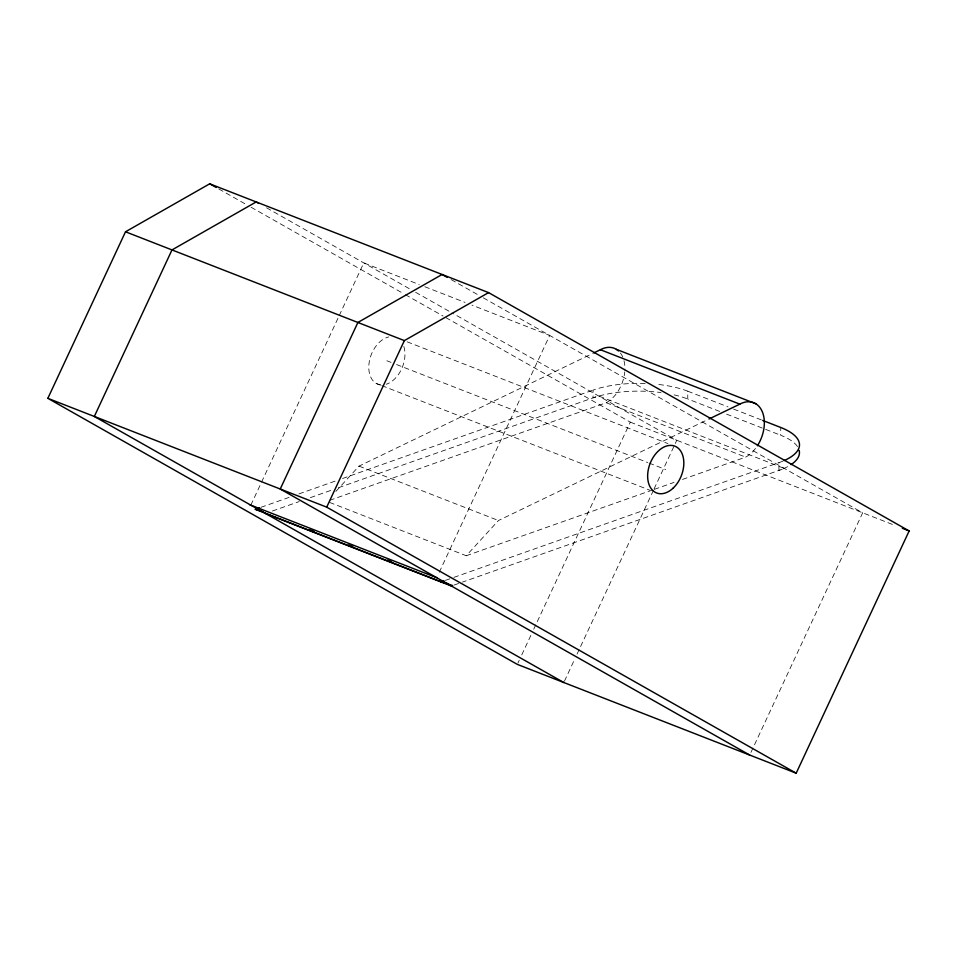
<?xml version="1.0" encoding="UTF-8"?>
<svg xmlns="http://www.w3.org/2000/svg" width="957" height="957" viewBox="0 0 957 957"><rect width="100%" height="100%" fill="white"/><g stroke="black" fill="none" stroke-linecap="round" stroke-linejoin="round"><path stroke-width="0.72" stroke-dasharray="4.79 3.59" d="M645.162 383.47A66.99 24.87 0.3 0 0 593.065 390.097L593.029 397.873A66.99 24.87 0.3 0 1 661.072 392.561M719.664 411.426L687.748 398.985L687.796 391.21A66.99 24.87 0.3 0 0 655.282 384.128M782.993 461.095A66.99 24.87 0.3 0 1 778.974 462.638L778.926 470.413A66.99 24.87 0.3 0 0 789.836 465.389M797.48 446.596A66.99 24.87 0.3 0 0 780.697 435.256L780.745 427.48M250.818 505.152L260.914 483.5M261.548 482.149L338.539 317.042M339.173 315.69L363.78 262.9L419.274 284.564M439.251 572.286L549.689 335.452L471.992 305.127M517.964 663.034L519.22 660.33M521.744 654.911L531.219 634.611M533.743 629.204L630.292 422.133L444.323 316.755M564.439 681.169L574.535 659.517M577.059 654.098L653.416 490.343M654.05 488.991L676.766 440.28L451.991 312.891M750.97 752.358L862.676 512.82L480.857 296.443M335.871 491.431L359.019 466.119L592.347 353.612M329.567 502.413L466.238 555.742L498.453 520.524L707.642 419.656M260.95 507.306L289.098 497.377M298.943 493.896L336.936 480.486M342.57 478.5L593.065 390.097M272.398 511.026L299.218 501.564M310.367 497.628L332.94 489.661M338.491 487.699L598.52 395.935L784.429 468.475L462.518 582.083M329.615 500.344L606.236 402.718A30.002 20.025 -68.7 0 0 624.754 371.962M466.238 555.742L652.985 489.84M654.385 489.338L674.051 482.4M682.473 479.433L745.659 457.123A30.002 20.025 -68.7 0 0 755.97 447.828M445.352 580.385L452.482 577.872M453.893 577.37L778.974 462.638M454.085 585.062L461.238 582.538M424.824 286.729L465.054 302.424M687.796 391.21L728.026 406.904M733.576 409.07L761.317 419.896M726.59 414.142L780.697 435.256M606.236 402.718L745.659 457.123M630.292 422.133L894.113 525.082M407.18 341.84L667.998 443.617M386.879 360.765L391.03 362.38M396.581 364.545L647.698 462.542M649.085 463.08L665.725 469.576M376.28 383.47L380.443 385.097M381.831 385.635L649.588 490.116M359.019 466.119L498.453 520.524M451.142 279.6L479.565 295.713M266.525 207.789L410.409 289.325M415.613 292.28L450.687 312.161M218.758 188.924L245.889 204.296M251.057 207.226L404.01 293.907M405.313 294.648L443.031 316.013M620.399 353.013A30.002 20.025 -68.7 0 1 623.246 358.253M624 360.705A30.002 20.025 -68.7 0 1 624.861 370.491M403.83 346.494A25.121 16.771 -68.7 0 1 386.209 384.259M380.443 384.846A25.121 16.771 -68.7 0 1 369.27 361.77A25.121 16.771 -68.7 0 1 388.709 336.936M674.075 394.87A66.99 24.87 0.3 0 1 687.748 398.985"/><path stroke-width="1.44" d="M47.85 398.327L125.511 231.785L209.715 183.804L488.572 292.615L909.15 530.956L796.188 773.196L517.33 664.385L47.85 398.327L326.708 507.15L796.188 773.196M326.708 507.15L404.368 340.608L488.572 292.615M593.687 352.966L600.398 349.724A30.002 20.025 -68.7 0 1 618.521 350.968M708.981 419.01L739.821 404.141A30.002 20.025 -68.7 0 1 762.286 411.689A30.002 20.025 -68.7 0 1 757.406 445.747M452.673 585.564L441.225 581.844L255.316 509.291L259.538 507.808M441.225 581.844L444.036 580.851M255.316 509.291L262.948 511.78M616.392 349.353L755.815 403.758M600.398 349.724L739.821 404.141M762.705 420.434L780.745 427.48A66.99 24.87 0.3 0 1 784.25 460.544M902.319 528.288L909.15 530.956M125.511 231.785L404.368 340.608M249.526 504.65L436.727 577.693M309.781 529.795L313.944 531.422M348.623 544.952L352.786 546.579M387.465 560.108L391.628 561.735M441.572 581.222L448.51 583.937M265.496 513.466L451.393 586.007M447.266 277.41L442.098 274.48L357.894 322.461L280.234 489.015L749.714 755.061M258.773 203.398L256.189 201.939L171.985 249.921L94.324 416.462L563.805 682.52M209.715 183.804L216.174 187.464M799.203 450.46A66.99 24.87 0.3 0 1 791.08 464.6M673.142 488.13A25.121 16.771 -68.7 0 0 676.324 446.859A25.121 16.771 -68.7 0 0 647.733 473.727A25.121 16.771 -68.7 0 0 673.142 488.13"/></g></svg>
